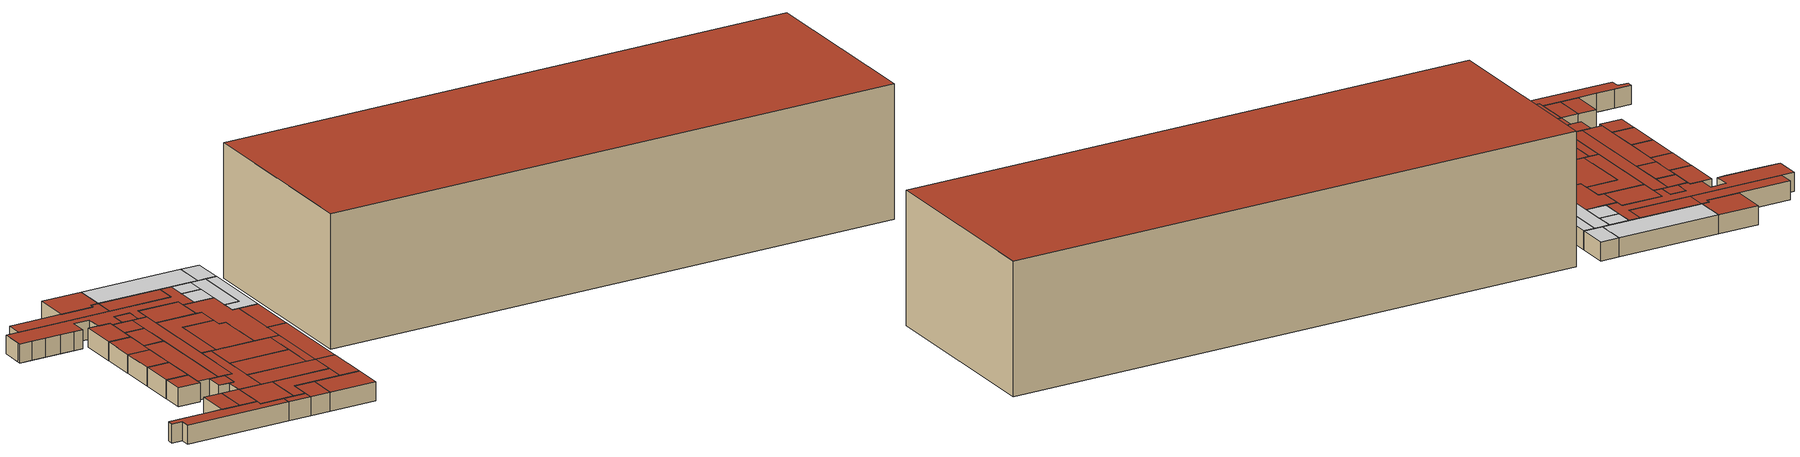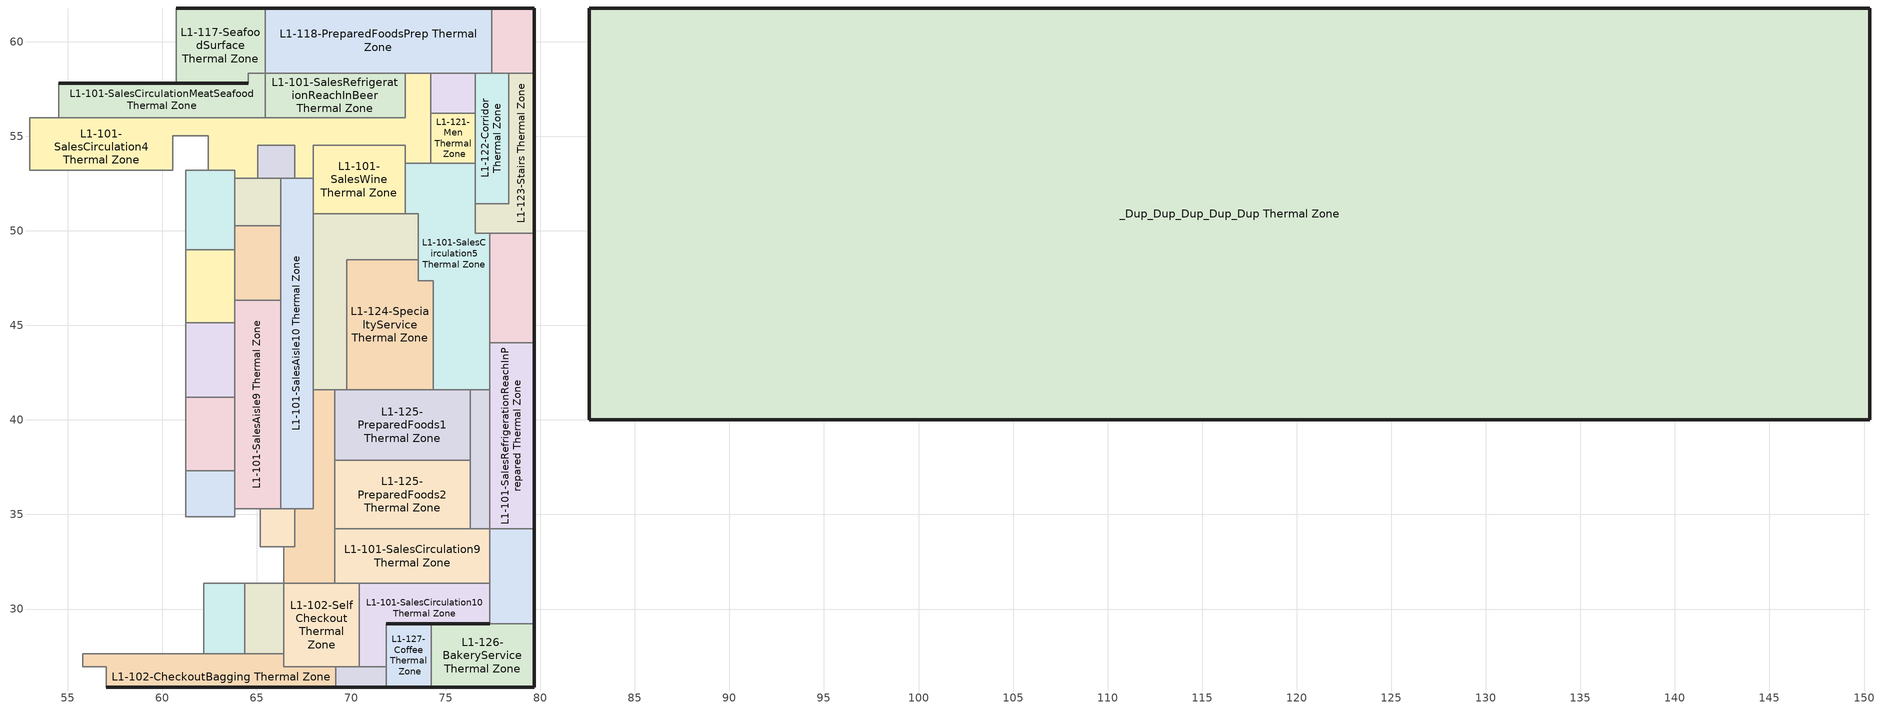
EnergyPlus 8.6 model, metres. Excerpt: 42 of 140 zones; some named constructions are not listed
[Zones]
_Dup_Dup_Dup_Dup_Dup Thermal Zone
 floor ground (Hole): 150.3,61.78 150.3,40 82.6,40 82.6,61.78 z0
 wall outside (Wall_Exterior): 82.6,61.78 82.6,40 150.3,40 150.3,61.78 82.6,61.78 z0:15.24
 roof outside (Roof_BOH): 82.6,61.78 82.6,40 150.3,40 150.3,61.78 z15.24
L1-101-SalesAisle10 Thermal Zone
 floor ground (Hole): 68,52.77 68,35.3 66.27,35.3 66.27,52.77 z0
 wall to L1-101-SalesRefrigerationAisle7 Thermal Zone (Hole): 66.27,50.27 66.27,46.33 z0:2.13
 wall to L1-101-SalesRefrigerationAisle6 Thermal Zone (Hole): 66.27,52.77 66.27,50.27 z0:2.13
 wall to L1-101-SalesAisle9 Thermal Zone (Hole): 66.27,46.33 66.27,35.3 z0:2.13
 wall to L1-101-SalesRefrigerationEndcap3 Thermal Zone (Hole): 66.27,35.3 67.03,35.3 z0:2.13
 wall to L1-101-SalesCirculation7 Thermal Zone (Hole): 67.03,35.3 68,35.3 68,41.61 z0:2.13
 wall to L1-101-SalesCirculation6 Thermal Zone (Hole): 68,41.61 68,50.9 z0:2.13
 wall to L1-101-SalesWine Thermal Zone (Hole): 68,50.9 68,52.77 z0:2.13
 wall to L1-101-SalesCirculation4 Thermal Zone (Hole): 68,52.77 67.03,52.77 z0:2.13
 wall to L1-101-SalesRefrigerationEndcap2 Thermal Zone (Hole): 67.03,52.77 66.27,52.77 z0:2.13
 roof outside (Roof_BOH): 66.27,52.77 66.27,35.3 68,35.3 68,52.77 z2.13
L1-101-SalesAisle9 Thermal Zone
 floor ground (Hole): 66.27,46.33 66.27,35.3 63.86,35.3 63.86,46.33 z0
 wall to L1-101-SalesRefrigerationAisle1 Thermal Zone (Hole): 63.86,37.32 63.86,35.3 z0:2.13
 wall to L1-101-SalesCirculation2 Thermal Zone (Hole): 63.86,35.3 65.2,35.3 z0:2.13
 wall to L1-101-SalesRefrigerationEndcap3 Thermal Zone (Hole): 65.2,35.3 66.27,35.3 z0:2.13
 wall to L1-101-SalesRefrigerationAisle7 Thermal Zone (Hole): 66.27,46.33 63.86,46.33 z0:2.13
 wall to L1-101-SalesRefrigerationAisle4 Thermal Zone (Hole): 63.86,46.33 63.86,45.13 z0:2.13
 wall to L1-101-SalesRefrigerationAisle3 Thermal Zone (Hole): 63.86,45.13 63.86,41.19 z0:2.13
 wall to L1-101-SalesRefrigerationAisle2 Thermal Zone (Hole): 63.86,41.19 63.86,37.32 z0:2.13
 roof outside (Roof_BOH): 63.86,46.33 63.86,35.3 66.27,35.3 66.27,46.33 z2.13
L1-101-SalesCirculation10 Thermal Zone
 floor ground (Hole): 77.34,31.36 77.34,29.21 71.84,29.21 71.84,26.95 70.44,26.95 70.44,31.36 z0
 wall outside (Wall_Exterior): 71.84,29.21 77.34,29.21 z0:2.13
 wall to L1-101-SalesCirculation9 Thermal Zone (Hole): 77.34,31.36 70.44,31.36 z0:2.13
 wall to L1-102-SelfCheckout Thermal Zone (Hole): 70.44,31.36 70.44,26.95 z0:2.13
 wall to L1-102-Exit Thermal Zone (Hole): 70.44,26.95 71.84,26.95 z0:2.13
 wall to L1-127-Coffee Thermal Zone (Hole): 71.84,26.95 71.84,29.21 z0:2.13
 wall to L1-101-SalesRefrigerationReachInBeverages Thermal Zone (Hole): 77.34,29.21 77.34,31.36 z0:2.13
 roof outside (Roof_BOH): 70.44,31.36 70.44,26.95 71.84,26.95 71.84,29.21 77.34,29.21 77.34,31.36 z2.13
L1-101-SalesCirculation4 Thermal Zone
 floor ground (Hole): 74.22,58.34 74.22,53.58 72.85,53.58 72.85,54.53 68,54.53 68,52.77 67.03,52.77 67.03,54.53 65.07,54.53 65.07,52.77 63.86,52.77 63.86,53.19 62.45,53.19 62.45,55.02 60.58,55.02 60.58,53.19 53,53.19 53,55.99 72.85,55.99 72.85,58.34 z0
 wall to L1-101-SalesCirculationMeatSeafood Thermal Zone (Hole): 65.46,55.99 54.53,55.99 z0:2.13
 wall to L1-101-SalesRefrigerationEndcap1 Thermal Zone (Hole): 60.58,53.19 60.58,55.02 62.45,55.02 62.45,53.19 z0:2.13
 wall to L1-101-SalesRefrigerationAisle5 Thermal Zone (Hole): 62.45,53.19 63.86,53.19 63.86,52.77 z0:2.13
 wall to L1-101-SalesRefrigerationAisle6 Thermal Zone (Hole): 63.86,52.77 65.07,52.77 z0:2.13
 wall to L1-101-SalesRefrigerationEndcap2 Thermal Zone (Hole): 65.07,52.77 65.07,54.53 67.03,54.53 67.03,52.77 z0:2.13
 wall to L1-101-SalesRefrigerationReachInMeatSubstitutes Thermal Zone (Hole): 54.53,55.99 53,55.99 z0:2.13
 wall to L1-101-SalesWine Thermal Zone (Hole): 68,52.77 68,54.53 72.85,54.53 72.85,53.58 z0:2.13
 wall to L1-101-SalesCirculation5 Thermal Zone (Hole): 72.85,53.58 74.22,53.58 z0:2.13
 wall to L1-121-Men Thermal Zone (Hole): 74.22,53.58 74.22,56.22 z0:2.13
 wall to L1-120-Women Thermal Zone (Hole): 74.22,56.22 74.22,58.34 z0:2.13
 wall to L1-118-PreparedFoodsPrep Thermal Zone (Hole): 74.22,58.34 72.85,58.34 z0:2.13
 wall to L1-101-SalesRefrigerationReachInBeer Thermal Zone (Hole): 72.85,58.34 72.85,55.99 65.46,55.99 z0:2.13
 wall to L1-101-SalesCirculation3 Thermal Zone (Hole): 53,55.99 53,53.58 z0:2.13
 wall to L1-101-SalesAisle3 Thermal Zone (Hole): 53,53.58 53,53.19 z0:2.13
 wall to L1-101-SalesAisle4 Thermal Zone (Hole): 53,53.19 54.45,53.19 z0:2.13
 wall to L1-101-SalesAisle5 Thermal Zone (Hole): 54.45,53.19 56.1,53.19 z0:2.13
 wall to L1-101-SalesAisle6 Thermal Zone (Hole): 56.1,53.19 57.84,53.19 z0:2.13
 wall to L1-101-SalesAisle7 Thermal Zone (Hole): 57.84,53.19 59.49,53.19 z0:2.13
 wall to L1-101-SalesAisle8 Thermal Zone (Hole): 59.49,53.19 60.58,53.19 z0:2.13
 roof outside (Roof_BOH): 53,55.99 53,53.19 60.58,53.19 60.58,55.02 62.45,55.02 62.45,53.19 63.86,53.19 63.86,52.77 65.07,52.77 65.07,54.53 67.03,54.53 67.03,52.77 68,52.77 68,54.53 72.85,54.53 72.85,53.58 74.22,53.58 74.22,58.34 72.85,58.34 72.85,55.99 z2.13
L1-101-SalesCirculation5 Thermal Zone
 floor ground (Hole): 76.57,53.58 76.57,49.87 77.34,49.87 77.34,41.61 74.34,41.61 74.34,47.37 73.55,47.37 73.55,50.9 72.85,50.9 72.85,53.58 z0
 wall to L1-101-SalesRefrigerationReachInChees Thermal Zone (Hole): 77.34,44.08 77.34,49.87 z0:2.13
 wall to L1-124-SpecialtyService Thermal Zone (Hole): 73.55,48.46 73.55,47.37 74.34,47.37 74.34,42.37 74.34,41.61 z0:2.13
 wall to L1-125-PreparedFoods1 Thermal Zone (Hole): 74.34,41.61 76.29,41.61 z0:2.13
 wall to L1-101-SalesCirculation8 Thermal Zone (Hole): 76.29,41.61 77.34,41.61 z0:2.13
 wall to L1-101-SalesRefrigerationReachInPrepared Thermal Zone (Hole): 77.34,41.61 77.34,44.08 z0:2.13
 wall to L1-123-Stairs Thermal Zone (Hole): 77.34,49.87 76.57,49.87 76.57,51.44 z0:2.13
 wall to L1-122-Corridor Thermal Zone (Hole): 76.57,51.44 76.57,53.58 z0:2.13
 wall to L1-121-Men Thermal Zone (Hole): 76.57,53.58 74.22,53.58 z0:2.13
 wall to L1-101-SalesWine Thermal Zone (Hole): 72.85,53.58 72.85,50.9 z0:2.13
 wall to L1-101-SalesCirculation6 Thermal Zone (Hole): 72.85,50.9 73.55,50.9 73.55,48.46 z0:2.13
 roof outside (Roof_BOH): 72.85,53.58 72.85,50.9 73.55,50.9 73.55,47.37 74.34,47.37 74.34,41.61 77.34,41.61 77.34,49.87 76.57,49.87 76.57,53.58 z2.13
L1-101-SalesCirculation6 Thermal Zone
 floor ground (Hole): 73.55,50.9 73.55,48.46 69.77,48.46 69.77,41.61 68,41.61 68,50.9 z0
 wall to L1-125-PreparedFoods1 Thermal Zone (Hole): 69.13,41.61 69.77,41.61 z0:2.13
 wall to L1-124-SpecialtyService Thermal Zone (Hole): 69.77,41.61 69.77,48.46 73.55,48.46 z0:2.13
 wall to L1-101-SalesWine Thermal Zone (Hole): 72.85,50.9 68,50.9 z0:2.13
 wall to L1-101-SalesCirculation7 Thermal Zone (Hole): 68,41.61 69.13,41.61 z0:2.13
 roof outside (Roof_BOH): 68,50.9 68,41.61 69.77,41.61 69.77,48.46 73.55,48.46 73.55,50.9 z2.13
L1-101-SalesCirculation7 Thermal Zone
 floor ground (Hole): 69.13,41.61 69.13,31.36 66.45,31.36 66.45,33.28 67.03,33.28 67.03,35.3 68,35.3 68,41.61 z0
 wall to L1-125-PreparedFoods1 Thermal Zone (Hole): 69.13,37.86 69.13,41.61 z0:2.13
 wall to L1-125-PreparedFoods2 Thermal Zone (Hole): 69.13,34.25 69.13,37.86 z0:2.13
 wall to L1-101-SalesRefrigerationEndcap3 Thermal Zone (Hole): 67.03,35.3 67.03,33.28 66.45,33.28 z0:2.13
 wall to L1-101-SalesCirculation2 Thermal Zone (Hole): 66.45,33.28 66.45,31.36 z0:2.13
 wall to L1-102-SelfCheckout Thermal Zone (Hole): 66.45,31.36 69.13,31.36 z0:2.13
 wall to L1-101-SalesCirculation9 Thermal Zone (Hole): 69.13,31.36 69.13,34.25 z0:2.13
 roof outside (Roof_BOH): 68,41.61 68,35.3 67.03,35.3 67.03,33.28 66.45,33.28 66.45,31.36 69.13,31.36 69.13,41.61 z2.13
L1-101-SalesCirculation8 Thermal Zone
 floor ground (Hole): 77.34,41.61 77.34,34.25 76.29,34.25 76.29,41.61 z0
 wall to L1-125-PreparedFoods1 Thermal Zone (Hole): 76.29,41.61 76.29,37.86 z0:2.13
 wall to L1-125-PreparedFoods2 Thermal Zone (Hole): 76.29,37.86 76.29,34.25 z0:2.13
 wall to L1-101-SalesCirculation9 Thermal Zone (Hole): 76.29,34.25 77.34,34.25 z0:2.13
 wall to L1-101-SalesRefrigerationReachInPrepared Thermal Zone (Hole): 77.34,34.25 77.34,41.61 z0:2.13
 roof outside (Roof_BOH): 76.29,41.61 76.29,34.25 77.34,34.25 77.34,41.61 z2.13
L1-101-SalesCirculation9 Thermal Zone
 floor ground (Hole): 77.34,34.25 77.34,31.36 69.13,31.36 69.13,34.25 z0
 wall to L1-125-PreparedFoods2 Thermal Zone (Hole): 76.29,34.25 69.13,34.25 z0:2.13
 wall to L1-102-SelfCheckout Thermal Zone (Hole): 69.13,31.36 70.44,31.36 z0:2.13
 wall to L1-101-SalesRefrigerationReachInBeverages Thermal Zone (Hole): 77.34,31.36 77.34,34.25 z0:2.13
 roof outside (Roof_BOH): 69.13,34.25 69.13,31.36 77.34,31.36 77.34,34.25 z2.13
L1-101-SalesCirculationMeatSeafood Thermal Zone
 floor ground (Hole): 65.46,58.34 65.46,55.99 54.53,55.99 54.53,57.81 64.56,57.81 64.56,58.34 z0
 wall outside (Wall_Exterior): 64.56,57.81 54.53,57.81 z0:2.13
 wall to L1-101-SalesRefrigerationReachInBeer Thermal Zone (Hole): 65.46,55.99 65.46,58.34 z0:2.13
 wall to L1-117-SeafoodSurface Thermal Zone (Hole): 65.46,58.34 64.56,58.34 64.56,57.81 z0:2.13
 wall to L1-101-SalesRefrigerationReachInMeatSubstitutes Thermal Zone (Hole): 54.53,57.81 54.53,55.99 z0:2.13
 roof outside (Roof_BOH): 54.53,57.81 54.53,55.99 65.46,55.99 65.46,58.34 64.56,58.34 64.56,57.81 z2.13
L1-101-SalesRefrigerationAisle1 Thermal Zone
 floor ground (Hole): 63.86,37.32 63.86,34.87 61.24,34.87 61.24,37.32 z0
 wall to L1-101-SalesCirculation2 Thermal Zone (Hole): 61.24,34.87 63.86,34.87 63.86,35.3 z0:2.13
 wall to L1-101-SalesRefrigerationAisle2 Thermal Zone (Hole): 63.86,37.32 61.24,37.32 z0:2.13
 wall to L1-101-SalesAisle8 Thermal Zone (Hole): 61.24,37.32 61.24,34.87 z0:2.13
 roof outside (Roof_BOH): 61.24,37.32 61.24,34.87 63.86,34.87 63.86,37.32 z2.13
L1-101-SalesRefrigerationAisle2 Thermal Zone
 floor ground (Hole): 63.86,41.19 63.86,37.32 61.24,37.32 61.24,41.19 z0
 wall to L1-101-SalesRefrigerationAisle3 Thermal Zone (Hole): 63.86,41.19 61.24,41.19 z0:2.13
 wall to L1-101-SalesAisle8 Thermal Zone (Hole): 61.24,41.19 61.24,37.32 z0:2.13
 roof outside (Roof_BOH): 61.24,41.19 61.24,37.32 63.86,37.32 63.86,41.19 z2.13
L1-101-SalesRefrigerationAisle3 Thermal Zone
 floor ground (Hole): 63.86,45.13 63.86,41.19 61.24,41.19 61.24,45.13 z0
 wall to L1-101-SalesRefrigerationAisle4 Thermal Zone (Hole): 63.86,45.13 61.24,45.13 z0:2.13
 wall to L1-101-SalesAisle8 Thermal Zone (Hole): 61.24,45.13 61.24,41.19 z0:2.13
 roof outside (Roof_BOH): 61.24,45.13 61.24,41.19 63.86,41.19 63.86,45.13 z2.13
L1-101-SalesRefrigerationAisle4 Thermal Zone
 floor ground (Hole): 63.86,49 63.86,45.13 61.24,45.13 61.24,49 z0
 wall to L1-101-SalesRefrigerationAisle7 Thermal Zone (Hole): 63.86,46.33 63.86,49 z0:2.13
 wall to L1-101-SalesRefrigerationAisle5 Thermal Zone (Hole): 63.86,49 61.24,49 z0:2.13
 wall to L1-101-SalesAisle8 Thermal Zone (Hole): 61.24,49 61.24,45.13 z0:2.13
 roof outside (Roof_BOH): 61.24,49 61.24,45.13 63.86,45.13 63.86,49 z2.13
L1-101-SalesRefrigerationAisle5 Thermal Zone
 floor ground (Hole): 63.86,53.19 63.86,49 61.24,49 61.24,53.19 z0
 wall to L1-101-SalesRefrigerationEndcap1 Thermal Zone (Hole): 62.45,53.19 61.24,53.19 z0:2.13
 wall to L1-101-SalesAisle8 Thermal Zone (Hole): 61.24,53.19 61.24,49 z0:2.13
 wall to L1-101-SalesRefrigerationAisle7 Thermal Zone (Hole): 63.86,49 63.86,50.27 z0:2.13
 wall to L1-101-SalesRefrigerationAisle6 Thermal Zone (Hole): 63.86,50.27 63.86,52.77 z0:2.13
 roof outside (Roof_BOH): 61.24,53.19 61.24,49 63.86,49 63.86,53.19 z2.13
L1-101-SalesRefrigerationAisle6 Thermal Zone
 floor ground (Hole): 66.27,52.77 66.27,50.27 63.86,50.27 63.86,52.77 z0
 wall to L1-101-SalesRefrigerationAisle7 Thermal Zone (Hole): 63.86,50.27 66.27,50.27 z0:2.13
 wall to L1-101-SalesRefrigerationEndcap2 Thermal Zone (Hole): 66.27,52.77 65.07,52.77 z0:2.13
 roof outside (Roof_BOH): 63.86,52.77 63.86,50.27 66.27,50.27 66.27,52.77 z2.13
L1-101-SalesRefrigerationAisle7 Thermal Zone
 floor ground (Hole): 66.27,50.27 66.27,46.33 63.86,46.33 63.86,50.27 z0
 roof outside (Roof_BOH): 63.86,50.27 63.86,46.33 66.27,46.33 66.27,50.27 z2.13
L1-101-SalesRefrigerationEndcap2 Thermal Zone
 floor ground (Hole): 67.03,54.53 67.03,52.77 65.07,52.77 65.07,54.53 z0
 roof outside (Roof_BOH): 65.07,54.53 65.07,52.77 67.03,52.77 67.03,54.53 z2.13
L1-101-SalesRefrigerationEndcap3 Thermal Zone
 floor ground (Hole): 67.03,35.3 67.03,33.28 65.2,33.28 65.2,35.3 z0
 wall to L1-101-SalesCirculation2 Thermal Zone (Hole): 65.2,35.3 65.2,33.28 66.45,33.28 z0:2.13
 roof outside (Roof_BOH): 65.2,35.3 65.2,33.28 67.03,33.28 67.03,35.3 z2.13
L1-101-SalesRefrigerationReachInBeer Thermal Zone
 floor ground (Hole): 72.85,58.34 72.85,55.99 65.46,55.99 65.46,58.34 z0
 wall to L1-118-PreparedFoodsPrep Thermal Zone (Hole): 72.85,58.34 65.46,58.34 z0:2.13
 roof outside (Roof_BOH): 65.46,58.34 65.46,55.99 72.85,55.99 72.85,58.34 z2.13
L1-101-SalesRefrigerationReachInBeverages Thermal Zone
 floor ground (Hole): 79.67,34.25 79.67,29.21 77.34,29.21 77.34,34.25 z0
 wall outside (Wall_Exterior): 79.67,29.21 79.67,34.25 z0:2.13
 wall to L1-126-BakeryService Thermal Zone (Hole): 77.34,29.21 79.67,29.21 z0:2.13
 wall to L1-101-SalesRefrigerationReachInPrepared Thermal Zone (Hole): 79.67,34.25 77.34,34.25 z0:2.13
 roof outside (Roof_BOH): 77.34,34.25 77.34,29.21 79.67,29.21 79.67,34.25 z2.13
L1-101-SalesRefrigerationReachInChees Thermal Zone
 floor ground (Hole): 79.67,49.87 79.67,44.08 77.34,44.08 77.34,49.87 z0
 wall outside (Wall_Exterior): 79.67,44.08 79.67,49.87 z0:2.13
 wall to L1-101-SalesRefrigerationReachInPrepared Thermal Zone (Hole): 77.34,44.08 79.67,44.08 z0:2.13
 wall to L1-123-Stairs Thermal Zone (Hole): 79.67,49.87 77.34,49.87 z0:2.13
 roof outside (Roof_BOH): 77.34,49.87 77.34,44.08 79.67,44.08 79.67,49.87 z2.13
L1-101-SalesRefrigerationReachInPrepared Thermal Zone
 floor ground (Hole): 79.67,44.08 79.67,34.25 77.34,34.25 77.34,44.08 z0
 wall outside (Wall_Exterior): 79.67,34.25 79.67,44.08 z0:2.13
 roof outside (Roof_BOH): 77.34,44.08 77.34,34.25 79.67,34.25 79.67,44.08 z2.13
L1-101-SalesWine Thermal Zone
 floor ground (Hole): 72.85,54.53 72.85,50.9 68,50.9 68,54.53 z0
 roof outside (Roof_BOH): 68,54.53 68,50.9 72.85,50.9 72.85,54.53 z2.13
L1-102-Checkout3 Thermal Zone
 floor ground (Hole): 64.37,31.36 64.37,27.65 62.21,27.65 62.21,31.36 z0
 wall to L1-101-SalesCirculation2 Thermal Zone (Hole): 64.37,31.36 62.21,31.36 z0:2.13
 wall to L1-102-Checkout2 Thermal Zone (Hole): 62.21,31.36 62.21,27.65 z0:2.13
 wall to L1-102-CheckoutBagging Thermal Zone (Hole): 62.21,27.65 64.37,27.65 z0:2.13
 wall to L1-102-Checkout4 Thermal Zone (Hole): 64.37,27.65 64.37,31.36 z0:2.13
 roof outside (Roof_BOH): 62.21,31.36 62.21,27.65 64.37,27.65 64.37,31.36 z2.13
L1-102-Checkout4 Thermal Zone
 floor ground (Hole): 66.45,31.36 66.45,27.65 64.37,27.65 64.37,31.36 z0
 wall to L1-101-SalesCirculation2 Thermal Zone (Hole): 66.45,31.36 64.37,31.36 z0:2.13
 wall to L1-102-CheckoutBagging Thermal Zone (Hole): 64.37,27.65 66.45,27.65 z0:2.13
 wall to L1-102-SelfCheckout Thermal Zone (Hole): 66.45,27.65 66.45,31.36 z0:2.13
 roof outside (Roof_BOH): 64.37,31.36 64.37,27.65 66.45,27.65 66.45,31.36 z2.13
L1-102-CheckoutBagging Thermal Zone
 floor ground (Hole): 69.19,26.95 69.19,25.88 57.06,25.88 57.06,26.95 55.81,26.95 55.81,27.65 66.45,27.65 66.45,26.95 z0
 wall outside (Wall_Exterior): 57.06,25.88 69.19,25.88 z0:2.13
 wall to L1-101-SalesCirculation1 Thermal Zone (Hole): 55.81,27.65 55.81,26.95 z0:2.13
 wall to L1-102-Checkout2 Thermal Zone (Hole): 62.21,27.65 60.05,27.65 z0:2.13
 wall to L1-102-Checkout1 Thermal Zone (Hole): 60.05,27.65 57.88,27.65 z0:2.13
 wall to L1-103-Floral Thermal Zone (Hole): 57.88,27.65 55.81,27.65 z0:2.13
 wall to L1-101-EntranceExit Thermal Zone (Hole): 55.81,26.95 57.06,26.95 57.06,25.88 z0:2.13
 wall to L1-102-Exit Thermal Zone (Hole): 69.19,25.88 69.19,26.95 z0:2.13
 wall to L1-102-SelfCheckout Thermal Zone (Hole): 69.19,26.95 66.45,26.95 66.45,27.65 z0:2.13
 roof outside (Roof_BOH): 55.81,27.65 55.81,26.95 57.06,26.95 57.06,25.88 69.19,25.88 69.19,26.95 66.45,26.95 66.45,27.65 z2.13
L1-102-Exit Thermal Zone
 floor ground (Hole): 71.84,26.95 71.84,25.88 69.19,25.88 69.19,26.95 z0
 wall outside (Wall_Exterior): 69.19,25.88 71.84,25.88 z0:2.13
 wall to L1-102-SelfCheckout Thermal Zone (Hole): 70.44,26.95 69.19,26.95 z0:2.13
 wall to L1-127-Coffee Thermal Zone (Hole): 71.84,25.88 71.84,26.95 z0:2.13
 roof outside (Roof_BOH): 69.19,26.95 69.19,25.88 71.84,25.88 71.84,26.95 z2.13
L1-102-SelfCheckout Thermal Zone
 floor ground (Hole): 70.44,31.36 70.44,26.95 66.45,26.95 66.45,31.36 z0
 roof outside (Roof_BOH): 66.45,31.36 66.45,26.95 70.44,26.95 70.44,31.36 z2.13
L1-117-SeafoodSurface Thermal Zone
 floor ground (Hole): 65.46,61.78 65.46,58.34 64.56,58.34 64.56,57.81 60.74,57.81 60.74,61.78 z0
 wall outside (Wall_Exterior): 60.74,57.81 64.56,57.81 / 65.46,61.78 60.74,61.78 z0:2.13
 wall to L1-118-PreparedFoodsPrep Thermal Zone (Hole): 65.46,58.34 65.46,61.78 z0:2.13
 wall to L1-116-MeatService Thermal Zone (Hole): 60.74,61.78 60.74,57.81 z0:2.13
 roof outside (Roof_BOH): 60.74,61.78 60.74,57.81 64.56,57.81 64.56,58.34 65.46,58.34 65.46,61.78 z2.13
L1-118-PreparedFoodsPrep Thermal Zone
 floor ground (Hole): 77.42,61.78 77.42,58.34 65.46,58.34 65.46,61.78 z0
 wall outside (Wall_Exterior): 77.42,61.78 65.46,61.78 z0:2.13
 wall to L1-122-Corridor Thermal Zone (Hole): 76.57,58.34 77.42,58.34 z0:2.13
 wall to L1-119-DeliCooler Thermal Zone (Hole): 77.42,58.34 77.42,61.78 z0:2.13
 wall to L1-120-Women Thermal Zone (Hole): 74.22,58.34 76.57,58.34 z0:2.13
 ceiling to L1S1-PreparedFoodsPrep Thermal Zone (Hole): 65.46,61.78 65.46,58.34 77.42,58.34 77.42,61.78 z2.13
L1-119-DeliCooler Thermal Zone
 floor ground (Hole): 79.67,61.78 79.67,58.34 77.42,58.34 77.42,61.78 z0
 wall outside (Wall_Exterior): 79.67,58.34 79.67,61.78 77.42,61.78 z0:2.13
 wall to L1-123-Stairs Thermal Zone (Hole): 78.33,58.34 79.67,58.34 z0:2.13
 wall to L1-122-Corridor Thermal Zone (Hole): 77.42,58.34 78.33,58.34 z0:2.13
 ceiling to L1S1-DeliCooler Thermal Zone (Hole): 77.42,61.78 77.42,58.34 79.67,58.34 79.67,61.78 z2.13
L1-120-Women Thermal Zone
 floor ground (Hole): 76.57,58.34 76.57,56.22 74.22,56.22 74.22,58.34 z0
 wall to L1-121-Men Thermal Zone (Hole): 74.22,56.22 76.57,56.22 z0:2.13
 wall to L1-122-Corridor Thermal Zone (Hole): 76.57,56.22 76.57,58.34 z0:2.13
 ceiling to L1S1-Women Thermal Zone (Hole): 74.22,58.34 74.22,56.22 76.57,56.22 76.57,58.34 z2.13
L1-121-Men Thermal Zone
 floor ground (Hole): 76.57,56.22 76.57,53.58 74.22,53.58 74.22,56.22 z0
 wall to L1-122-Corridor Thermal Zone (Hole): 76.57,53.58 76.57,56.22 z0:2.13
 ceiling to L1S1-Men Thermal Zone (Hole): 74.22,56.22 74.22,53.58 76.57,53.58 76.57,56.22 z2.13
L1-122-Corridor Thermal Zone
 floor ground (Hole): 78.33,58.34 78.33,51.44 76.57,51.44 76.57,58.34 z0
 wall to L1-123-Stairs Thermal Zone (Hole): 76.57,51.44 78.33,51.44 78.33,58.34 z0:2.13
 ceiling to L1S1-Corridor Thermal Zone (Hole): 76.57,58.34 76.57,51.44 78.33,51.44 78.33,58.34 z2.13
L1-123-Stairs Thermal Zone
 floor ground (Hole): 79.67,58.34 79.67,49.87 76.57,49.87 76.57,51.44 78.33,51.44 78.33,58.34 z0
 wall outside (Wall_Exterior): 79.67,49.87 79.67,58.34 z0:2.13
 ceiling to L1S1-Stairs Thermal Zone (Hole): 78.33,58.34 78.33,51.44 76.57,51.44 76.57,49.87 79.67,49.87 79.67,58.34 z2.13
L1-124-SpecialtyService Thermal Zone
 floor ground (Hole): 74.34,47.37 74.34,41.61 69.77,41.61 69.77,48.46 73.55,48.46 73.55,47.37 z0
 wall to L1-125-PreparedFoods1 Thermal Zone (Hole): 69.77,41.61 74.34,41.61 z0:2.13
 roof outside (Roof_BOH): 69.77,48.46 69.77,41.61 74.34,41.61 74.34,47.37 73.55,47.37 73.55,48.46 z2.13
L1-125-PreparedFoods1 Thermal Zone
 floor ground (Hole): 76.29,41.61 76.29,37.86 69.13,37.86 69.13,41.61 z0
 wall to L1-125-PreparedFoods2 Thermal Zone (Hole): 69.13,37.86 76.29,37.86 z0:2.13
 roof outside (Roof_BOH): 69.13,41.61 69.13,37.86 76.29,37.86 76.29,41.61 z2.13
L1-125-PreparedFoods2 Thermal Zone
 floor ground (Hole): 76.29,37.86 76.29,34.25 69.13,34.25 69.13,37.86 z0
 roof outside (Roof_BOH): 69.13,37.86 69.13,34.25 76.29,34.25 76.29,37.86 z2.13
L1-126-BakeryService Thermal Zone
 floor ground (Hole): 79.67,29.21 79.67,25.88 74.23,25.88 74.23,29.21 z0
 wall outside (Wall_Exterior): 74.23,25.88 79.67,25.88 79.67,29.21 / 77.34,29.21 74.23,29.21 z0:2.13
 wall to L1-127-Coffee Thermal Zone (Hole): 74.23,29.21 74.23,25.88 z0:2.13
 roof outside (Roof_BOH): 74.23,29.21 74.23,25.88 79.67,25.88 79.67,29.21 z2.13
L1-127-Coffee Thermal Zone
 floor ground (Hole): 74.23,29.21 74.23,25.88 71.84,25.88 71.84,29.21 z0
 wall outside (Wall_Exterior): 74.23,29.21 71.84,29.21 / 71.84,25.88 74.23,25.88 z0:2.13
 roof outside (Roof_BOH): 71.84,29.21 71.84,25.88 74.23,25.88 74.23,29.21 z2.13
[Zone]
L1-101-SalesAisle10 Thermal Zone; L1-101-SalesAisle9 Thermal Zone; L1-101-SalesCirculation10 Thermal Zone; L1-101-SalesCirculation4 Thermal Zone; L1-101-SalesCirculation5 Thermal Zone; L1-101-SalesCirculation6 Thermal Zone; L1-101-SalesCirculation7 Thermal Zone; L1-101-SalesCirculation8 Thermal Zone; L1-101-SalesCirculation9 Thermal Zone; L1-101-SalesCirculationMeatSeafood Thermal Zone; L1-101-SalesRefrigerationAisle1 Thermal Zone; L1-101-SalesRefrigerationAisle2 Thermal Zone; L1-101-SalesRefrigerationAisle3 Thermal Zone; L1-101-SalesRefrigerationAisle4 Thermal Zone; L1-101-SalesRefrigerationAisle5 Thermal Zone; L1-101-SalesRefrigerationAisle6 Thermal Zone; L1-101-SalesRefrigerationAisle7 Thermal Zone; L1-101-SalesRefrigerationEndcap2 Thermal Zone; L1-101-SalesRefrigerationEndcap3 Thermal Zone; L1-101-SalesRefrigerationReachInBeer Thermal Zone; L1-101-SalesRefrigerationReachInBeverages Thermal Zone; L1-101-SalesRefrigerationReachInChees Thermal Zone; L1-101-SalesRefrigerationReachInPrepared Thermal Zone; L1-101-SalesWine Thermal Zone; L1-102-Checkout3 Thermal Zone; L1-102-Checkout4 Thermal Zone; L1-102-CheckoutBagging Thermal Zone; L1-102-Exit Thermal Zone; L1-102-SelfCheckout Thermal Zone; L1-117-SeafoodSurface Thermal Zone; L1-118-PreparedFoodsPrep Thermal Zone; L1-119-DeliCooler Thermal Zone; L1-120-Women Thermal Zone; L1-121-Men Thermal Zone; L1-122-Corridor Thermal Zone; L1-123-Stairs Thermal Zone; L1-124-SpecialtyService Thermal Zone; L1-125-PreparedFoods1 Thermal Zone; L1-125-PreparedFoods2 Thermal Zone; L1-126-BakeryService Thermal Zone; L1-127-Coffee Thermal Zone; _Dup_Dup_Dup_Dup_Dup Thermal Zone
